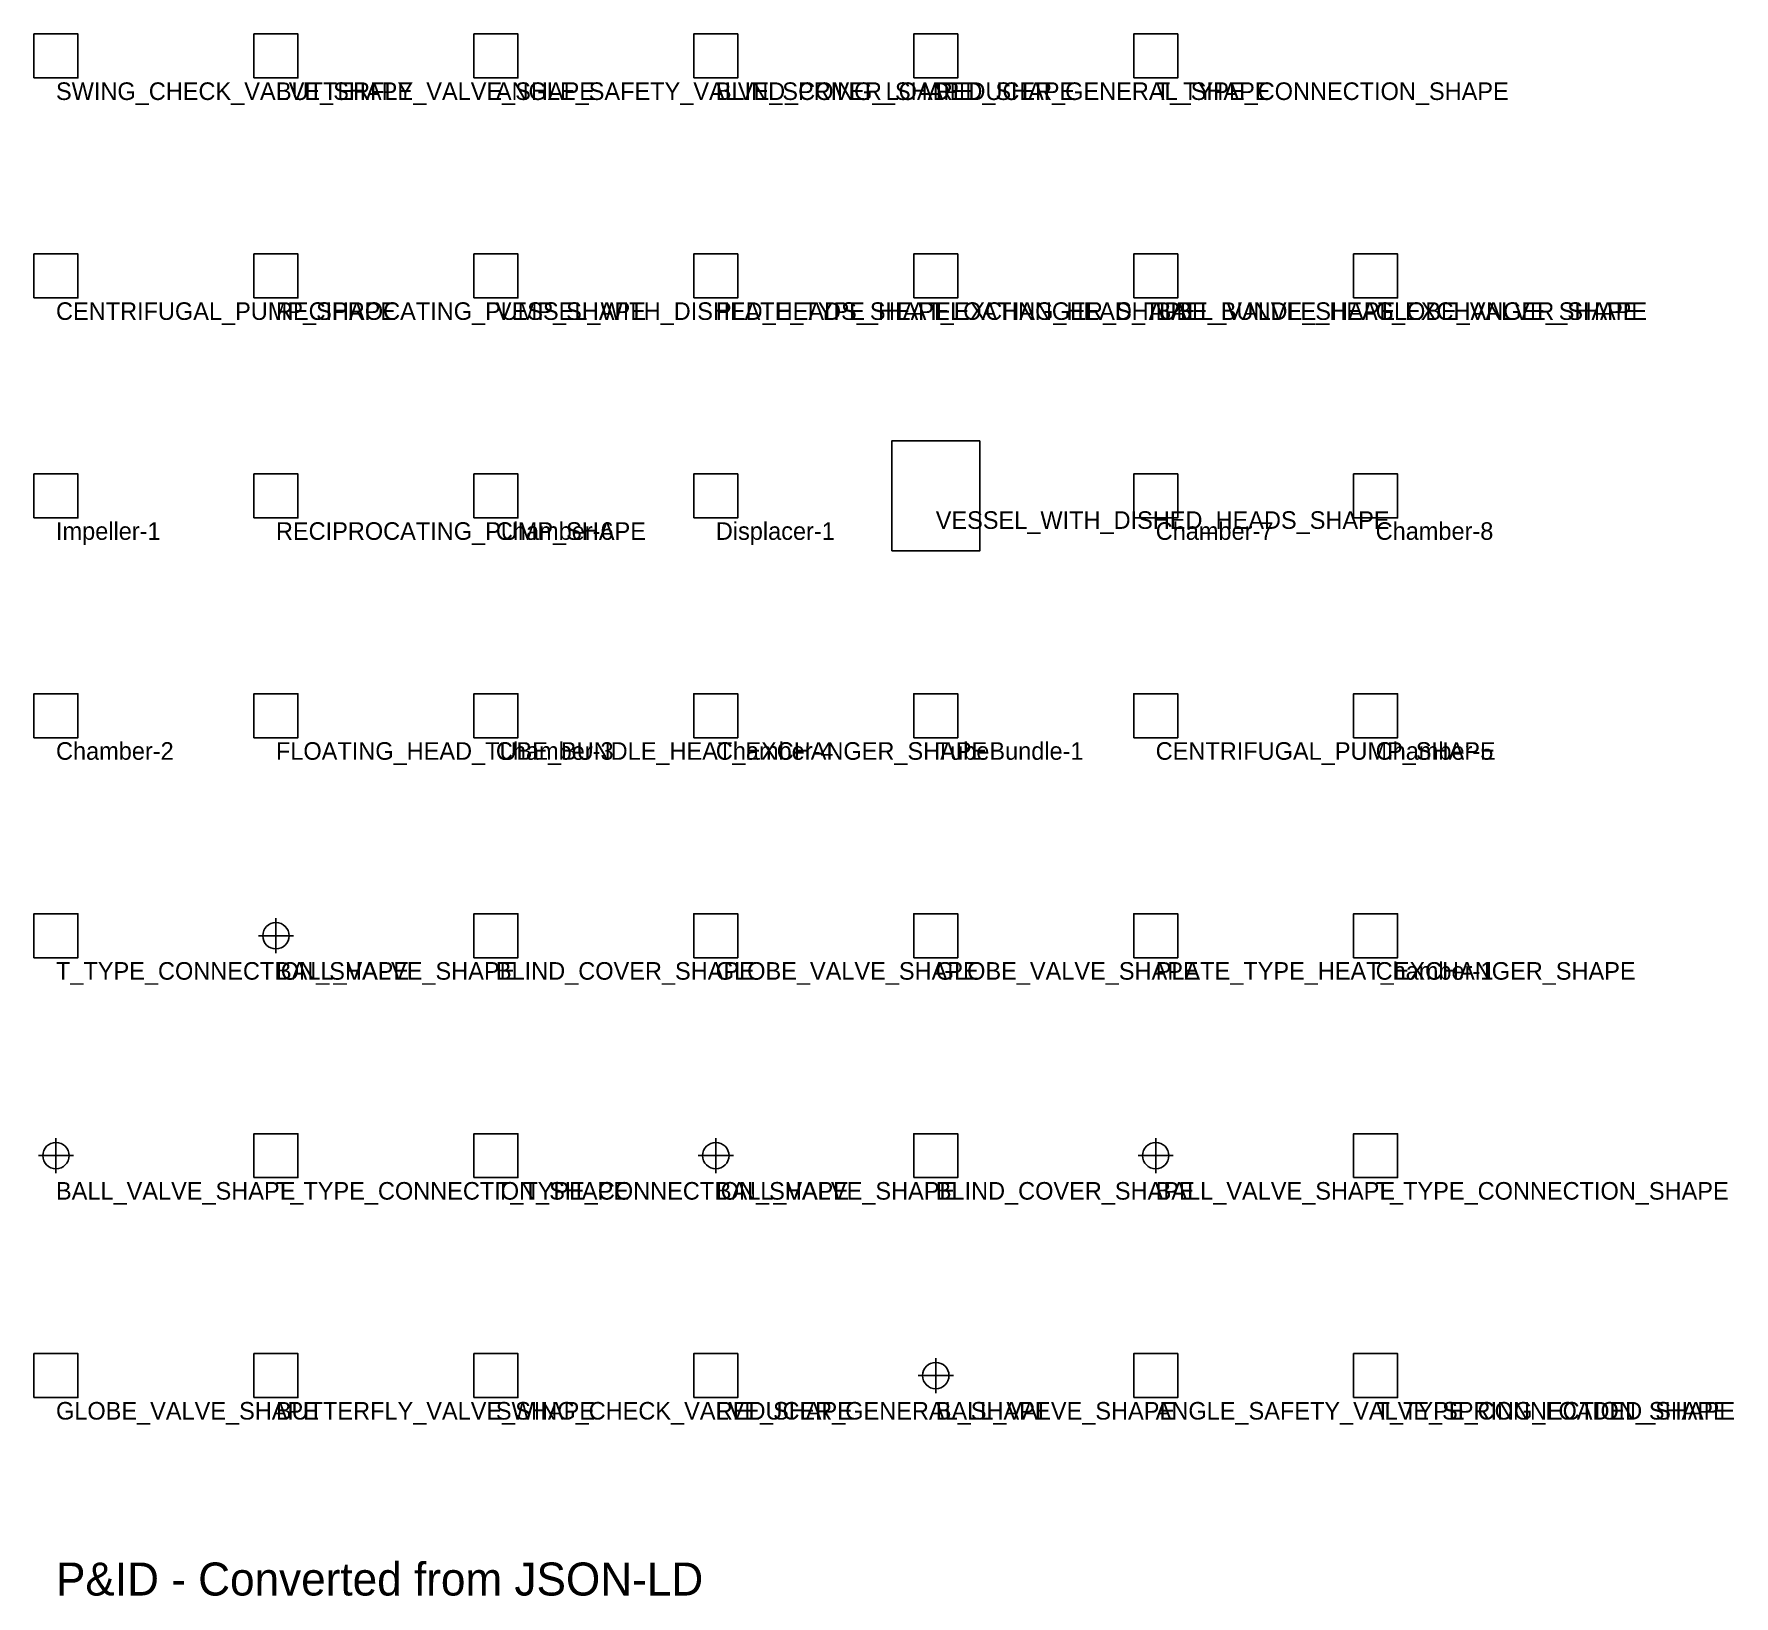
# Model space of a CAD drawing. Header units: metres. Extents: x -10 to 763, y -100 to 610.
import ezdxf

# ---------------------------------------------------------------- set-up
doc = ezdxf.new("R2010")
doc.units = ezdxf.units.M
doc.layers.add('COMPONENTS', color=1, linetype='Continuous')
doc.layers.add('LABELS', color=7, linetype='Continuous')

# ---------------------------------------------------------------- blocks, each defined once
blk = doc.blocks.new('COMPONENT')
blk.add_lwpolyline([(-10, -10), (-10, 10), (10, 10), (10, -10), (-10, -10)])
blk = doc.blocks.new('VALVE')
for points in [[(0, -8), (0, 8)], [(-8, 0), (8, 0)]]:
    blk.add_lwpolyline(points)
blk.add_circle((0, 0), 6)
blk = doc.blocks.new('TANK')
blk.add_lwpolyline([(-20, -25), (-20, 25), (20, 25), (20, -25), (-20, -25)])

msp = doc.modelspace()

# ---------------------------------------------------------------- block references
at = {"layer": 'COMPONENTS'}
for name, p in [('COMPONENT', (0, 600)), ('COMPONENT', (100, 600)), ('COMPONENT', (200, 600)), ('COMPONENT', (300, 600)), ('COMPONENT', (400, 600)), ('COMPONENT', (500, 600)), ('COMPONENT', (0, 500)), ('COMPONENT', (100, 500)), ('COMPONENT', (200, 500)), ('COMPONENT', (300, 500)), ('COMPONENT', (400, 500)), ('COMPONENT', (500, 500)), ('COMPONENT', (600, 500)), ('TANK', (400, 400)), ('COMPONENT', (0, 400)), ('COMPONENT', (100, 400)), ('COMPONENT', (200, 400)), ('COMPONENT', (300, 400)), ('COMPONENT', (500, 400)), ('COMPONENT', (600, 400)), ('COMPONENT', (0, 300)), ('COMPONENT', (100, 300)), ('COMPONENT', (200, 300)), ('COMPONENT', (300, 300)), ('COMPONENT', (400, 300)), ('COMPONENT', (500, 300)), ('COMPONENT', (600, 300)), ('COMPONENT', (0, 200)), ('COMPONENT', (200, 200)), ('COMPONENT', (300, 200)), ('COMPONENT', (400, 200)), ('COMPONENT', (500, 200)), ('COMPONENT', (600, 200)), ('VALVE', (100, 200)), ('COMPONENT', (100, 100)), ('COMPONENT', (200, 100)), ('COMPONENT', (400, 100)), ('COMPONENT', (600, 100)), ('VALVE', (0, 100)), ('VALVE', (300, 100)), ('VALVE', (500, 100)), ('COMPONENT', (0, 0)), ('COMPONENT', (100, 0)), ('COMPONENT', (200, 0)), ('COMPONENT', (300, 0)), ('VALVE', (400, 0)), ('COMPONENT', (500, 0)), ('COMPONENT', (600, 0))]:
    msp.add_blockref(name, p, dxfattribs=at)

# ---------------------------------------------------------------- texts
at = {"layer": 'LABELS'}
for s, height, p in [('SWING_CHECK_VALVE_SHAPE', 8, (0, 580)), ('BUTTERFLY_VALVE_SHAPE', 8, (100, 580)), ('ANGLE_SAFETY_VALVE_SPRING_LOADED_SHAPE', 8, (200, 580)), ('BLIND_COVER_SHAPE', 8, (300, 580)), ('REDUCER_GENERAL_SHAPE', 8, (400, 580)), ('T_TYPE_CONNECTION_SHAPE', 8, (500, 580)), ('CENTRIFUGAL_PUMP_SHAPE', 8, (0, 480)), ('RECIPROCATING_PUMP_SHAPE', 8, (100, 480)), ('VESSEL_WITH_DISHED_HEADS_SHAPE', 8, (200, 480)), ('PLATE_TYPE_HEAT_EXCHANGER_SHAPE', 8, (300, 480)), ('FLOATING_HEAD_TUBE_BUNDLE_HEAT_EXCHANGER_SHAPE', 8, (400, 480)), ('BALL_VALVE_SHAPE', 8, (500, 480)), ('GLOBE_VALVE_SHAPE', 8, (600, 480)), ('Impeller-1', 8, (0, 380)), ('RECIPROCATING_PUMP_SHAPE', 8, (100, 380)), ('Chamber-6', 8, (200, 380)), ('Displacer-1', 8, (300, 380)), ('VESSEL_WITH_DISHED_HEADS_SHAPE', 8, (400, 385)), ('Chamber-7', 8, (500, 380)), ('Chamber-8', 8, (600, 380)), ('Chamber-2', 8, (0, 280)), ('FLOATING_HEAD_TUBE_BUNDLE_HEAT_EXCHANGER_SHAPE', 8, (100, 280)), ('Chamber-3', 8, (200, 280)), ('Chamber-4', 8, (300, 280)), ('TubeBundle-1', 8, (400, 280)), ('CENTRIFUGAL_PUMP_SHAPE', 8, (500, 280)), ('Chamber-5', 8, (600, 280)), ('T_TYPE_CONNECTION_SHAPE', 8, (0, 180)), ('BALL_VALVE_SHAPE', 8, (100, 180)), ('BLIND_COVER_SHAPE', 8, (200, 180)), ('GLOBE_VALVE_SHAPE', 8, (300, 180)), ('GLOBE_VALVE_SHAPE', 8, (400, 180)), ('PLATE_TYPE_HEAT_EXCHANGER_SHAPE', 8, (500, 180)), ('Chamber-1', 8, (600, 180)), ('BALL_VALVE_SHAPE', 8, (0, 80)), ('T_TYPE_CONNECTION_SHAPE', 8, (100, 80)), ('T_TYPE_CONNECTION_SHAPE', 8, (200, 80)), ('BALL_VALVE_SHAPE', 8, (300, 80)), ('BLIND_COVER_SHAPE', 8, (400, 80)), ('BALL_VALVE_SHAPE', 8, (500, 80)), ('T_TYPE_CONNECTION_SHAPE', 8, (600, 80)), ('GLOBE_VALVE_SHAPE', 8, (0, -20)), ('BUTTERFLY_VALVE_SHAPE', 8, (100, -20)), ('SWING_CHECK_VALVE_SHAPE', 8, (200, -20)), ('REDUCER_GENERAL_SHAPE', 8, (300, -20)), ('BALL_VALVE_SHAPE', 8, (400, -20)), ('ANGLE_SAFETY_VALVE_SPRING_LOADED_SHAPE', 8, (500, -20)), ('T_TYPE_CONNECTION_SHAPE', 8, (600, -20)), ('P&ID - Converted from JSON-LD', 15, (0, -100))]:
    msp.add_text(s, height=height, dxfattribs=at).set_placement(p)

doc.saveas('drawing.dxf')
